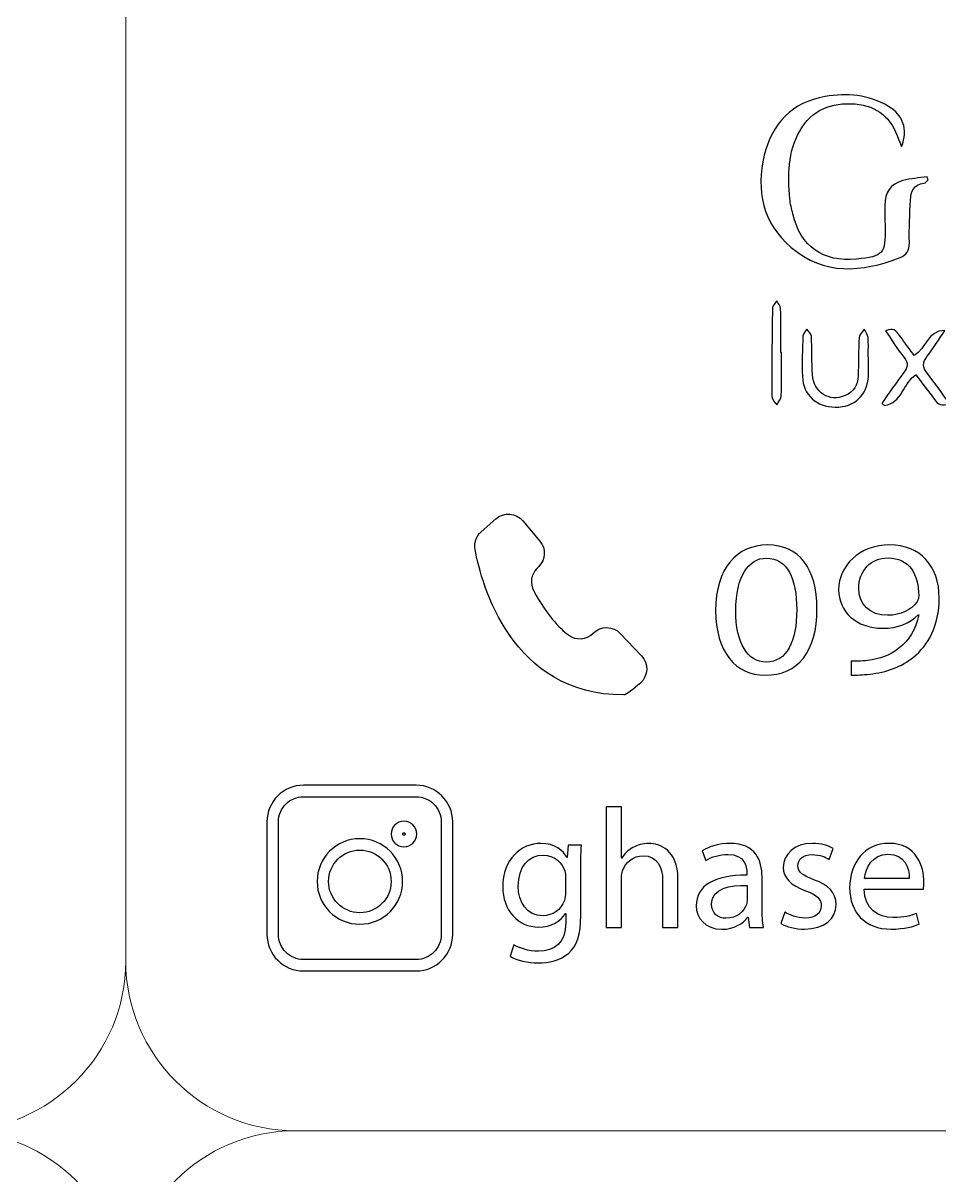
# Model space of a CAD drawing. Header units: millimetres. Extents: x -576 to 618, y 160 to 343.
# Drawn here: x -538.47 to -522.33, y 302.5 to 322.8 of the extents above; entities that cross this region are included whole.
import ezdxf

# ---------------------------------------------------------------- set-up
doc = ezdxf.new("R2010")
doc.units = ezdxf.units.MM
doc.header["$MEASUREMENT"] = 0
doc.layers.add('Layer 1', color=7, linetype='Continuous')

msp = doc.modelspace()

# ---------------------------------------------------------------- linework, layer by layer
at = {"layer": 'Layer 1', "color": 250, "lineweight": 18}
for points in [[(-573.4783, 343.1001), (-573.4783, 343.1001), (-539.6483, 343.1001), (-539.6483, 343.1001), (-538.0043, 343.1001), (-536.6633, 341.7591), (-536.6633, 340.1151), (-536.6633, 340.1151), (-536.6633, 306.2851), (-536.6633, 306.2851), (-536.6633, 304.6411), (-538.0043, 303.3001), (-539.6483, 303.3001), (-539.6483, 303.3001), (-573.4783, 303.3001), (-573.4783, 303.3001), (-575.1223, 303.3001), (-576.4633, 304.6411), (-576.4633, 306.2851), (-576.4633, 306.2851), (-576.4633, 340.1151), (-576.4633, 340.1151), (-576.4633, 341.7591), (-575.1223, 343.1001), (-573.4783, 343.1001)], [(-533.6783, 343.1001), (-533.6783, 343.1001), (-499.8483, 343.1001), (-499.8483, 343.1001), (-498.2043, 343.1001), (-496.8633, 341.7591), (-496.8633, 340.1151), (-496.8633, 340.1151), (-496.8633, 306.2851), (-496.8633, 306.2851), (-496.8633, 304.6411), (-498.2043, 303.3001), (-499.8483, 303.3001), (-499.8483, 303.3001), (-533.6783, 303.3001), (-533.6783, 303.3001), (-535.3223, 303.3001), (-536.6633, 304.6411), (-536.6633, 306.2851), (-536.6633, 306.2851), (-536.6633, 340.1151), (-536.6633, 340.1151), (-536.6633, 341.7591), (-535.3223, 343.1001), (-533.6783, 343.1001)], [(-573.4783, 303.3001), (-573.4783, 303.3001), (-539.6483, 303.3001), (-539.6483, 303.3001), (-538.0043, 303.3001), (-536.6633, 301.9591), (-536.6633, 300.3151), (-536.6633, 300.3151), (-536.6633, 266.4851), (-536.6633, 266.4851), (-536.6633, 264.8411), (-538.0043, 263.5001), (-539.6483, 263.5001), (-539.6483, 263.5001), (-573.4783, 263.5001), (-573.4783, 263.5001), (-575.1223, 263.5001), (-576.4633, 264.8411), (-576.4633, 266.4851), (-576.4633, 266.4851), (-576.4633, 300.3151), (-576.4633, 300.3151), (-576.4633, 301.9591), (-575.1223, 303.3001), (-573.4783, 303.3001)], [(-533.6783, 303.3001), (-533.6783, 303.3001), (-499.8483, 303.3001), (-499.8483, 303.3001), (-498.2043, 303.3001), (-496.8633, 301.9591), (-496.8633, 300.3151), (-496.8633, 300.3151), (-496.8633, 266.4851), (-496.8633, 266.4851), (-496.8633, 264.8411), (-498.2043, 263.5001), (-499.8483, 263.5001), (-499.8483, 263.5001), (-533.6783, 263.5001), (-533.6783, 263.5001), (-535.3223, 263.5001), (-536.6633, 264.8411), (-536.6633, 266.4851), (-536.6633, 266.4851), (-536.6633, 300.3151), (-536.6633, 300.3151), (-536.6633, 301.9591), (-535.3223, 303.3001), (-533.6783, 303.3001)]]:
    msp.add_open_spline(points, degree=3, knots=[0, 0, 0, 0, 0.125, 0.125, 0.125, 0.25, 0.25, 0.25, 0.375, 0.375, 0.375, 0.5, 0.5, 0.5, 0.625, 0.625, 0.625, 0.75, 0.75, 0.75, 0.875, 0.875, 0.875, 1, 1, 1, 1], dxfattribs=at)
at = {"layer": 'Layer 1', "color": 230}
for points, knots in [([(-523.002, 320.6265), (-523.0198, 320.67), (-523.0407, 320.7121), (-523.0551, 320.7566), (-523.1761, 321.1286), (-523.4245, 321.3452), (-523.8195, 321.3773), (-524.2382, 321.4116), (-524.5808, 321.2771), (-524.7961, 320.9002), (-525.0089, 320.5283), (-525.0046, 320.1196), (-524.9695, 319.7099), (-524.9617, 319.6203), (-524.9387, 319.5317), (-524.9178, 319.444), (-524.7826, 318.8684), (-524.3874, 318.5875), (-523.7974, 318.6465), (-523.3222, 318.6946), (-523.2828, 318.7389), (-523.2928, 319.2122), (-523.2953, 319.3367), (-523.2972, 319.4616), (-523.2956, 319.586), (-523.2934, 319.8269), (-523.2042, 319.9642), (-522.9789, 320.0287), (-522.842, 320.0678), (-522.6956, 320.0733), (-522.5537, 320.0939), (-522.5471, 320.0768), (-522.5406, 320.0602), (-522.534, 320.0431), (-522.558, 320.0222), (-522.5805, 319.9851), (-522.6067, 319.9826), (-522.7889, 319.9632), (-522.8394, 319.8366), (-522.847, 319.6852), (-522.8594, 319.4365), (-522.87, 319.1869), (-522.8647, 318.9376), (-522.8619, 318.7966), (-522.914, 318.7158), (-523.042, 318.6674), (-523.7088, 318.4141), (-524.3668, 318.3564), (-524.9474, 318.8524), (-525.4476, 319.2802), (-525.5702, 319.8547), (-525.4188, 320.4756), (-525.2828, 321.0321), (-524.9284, 321.4081), (-524.349, 321.509), (-523.9645, 321.576), (-523.5802, 321.5408), (-523.2311, 321.3352), (-522.9777, 321.1853), (-522.8847, 320.938), (-523.002, 320.6265)], [0, 0, 0, 0, 0.05, 0.05, 0.05, 0.1, 0.1, 0.1, 0.15, 0.15, 0.15, 0.2, 0.2, 0.2, 0.25, 0.25, 0.25, 0.3, 0.3, 0.3, 0.35, 0.35, 0.35, 0.4, 0.4, 0.4, 0.45, 0.45, 0.45, 0.5, 0.5, 0.5, 0.55, 0.55, 0.55, 0.6, 0.6, 0.6, 0.65, 0.65, 0.65, 0.7, 0.7, 0.7, 0.75, 0.75, 0.75, 0.8, 0.8, 0.8, 0.85, 0.85, 0.85, 0.9, 0.9, 0.9, 0.95, 0.95, 0.95, 1, 1, 1, 1]), ([(-525.1171, 316.9994), (-525.1171, 316.7452), (-525.1124, 316.4905), (-525.1209, 316.2365), (-525.1227, 316.1835), (-525.1723, 316.1321), (-525.2001, 316.0799), (-525.2304, 316.1286), (-525.2862, 316.1773), (-525.2865, 316.2263), (-525.289, 316.746), (-525.2847, 317.2662), (-525.2753, 317.786), (-525.2747, 317.8278), (-525.2257, 317.869), (-525.1989, 317.9101), (-525.1758, 317.8665), (-525.1336, 317.8235), (-525.1324, 317.7794), (-525.1262, 317.5196), (-525.1295, 317.2593), (-525.1295, 316.9994), (-525.1295, 316.9994), (-525.1171, 316.9994), (-525.1171, 316.9994)], [0, 0, 0, 0, 0.125, 0.125, 0.125, 0.25, 0.25, 0.25, 0.375, 0.375, 0.375, 0.5, 0.5, 0.5, 0.625, 0.625, 0.625, 0.75, 0.75, 0.75, 0.875, 0.875, 0.875, 1, 1, 1, 1]), ([(-523.5841, 316.9272), (-523.5841, 316.8142), (-523.5782, 316.7004), (-523.5851, 316.5881), (-523.606, 316.2458), (-523.8325, 316.0361), (-524.1704, 316.0398), (-524.504, 316.0439), (-524.7333, 316.2508), (-524.7474, 316.5815), (-524.7576, 316.8183), (-524.7474, 317.0564), (-524.738, 317.2939), (-524.7364, 317.3338), (-524.6949, 317.3721), (-524.6715, 317.4111), (-524.6428, 317.3705), (-524.5916, 317.3313), (-524.5895, 317.2892), (-524.5769, 317.0636), (-524.5854, 316.8364), (-524.5704, 316.6108), (-524.5495, 316.2973), (-524.2709, 316.1235), (-523.9957, 316.2433), (-523.8459, 316.3085), (-523.7695, 316.4261), (-523.7657, 316.5883), (-523.7598, 316.8149), (-523.762, 317.0411), (-523.7479, 317.267), (-523.7451, 317.3176), (-523.6902, 317.365), (-523.659, 317.4142), (-523.636, 317.3646), (-523.5972, 317.317), (-523.5929, 317.2661), (-523.5825, 317.154), (-523.5898, 317.0402), (-523.5898, 316.9272), (-523.5898, 316.9272), (-523.5841, 316.9272), (-523.5841, 316.9272)], [0, 0, 0, 0, 0.0714286, 0.0714286, 0.0714286, 0.1428571, 0.1428571, 0.1428571, 0.2142857, 0.2142857, 0.2142857, 0.2857143, 0.2857143, 0.2857143, 0.3571429, 0.3571429, 0.3571429, 0.4285714, 0.4285714, 0.4285714, 0.5, 0.5, 0.5, 0.5714286, 0.5714286, 0.5714286, 0.6428571, 0.6428571, 0.6428571, 0.7142857, 0.7142857, 0.7142857, 0.7857143, 0.7857143, 0.7857143, 0.8571429, 0.8571429, 0.8571429, 0.9285714, 0.9285714, 0.9285714, 1, 1, 1, 1]), ([(-522.1649, 316.1048), (-522.2862, 316.0524), (-522.3599, 316.0817), (-522.4251, 316.175), (-522.5284, 316.3229), (-522.6407, 316.4646), (-522.749, 316.6087), (-522.9767, 316.4696), (-522.9932, 316.1058), (-523.3055, 316.0693), (-523.32, 316.0814), (-523.3343, 316.0936), (-523.3483, 316.1054), (-523.2207, 316.2868), (-523.0996, 316.4733), (-522.963, 316.6471), (-522.8878, 316.7432), (-522.8813, 316.8143), (-522.9571, 316.9123), (-523.0735, 317.063), (-523.1764, 317.2246), (-523.2878, 317.3853), (-523.128, 317.4284), (-523.1284, 317.428), (-522.9942, 317.2415), (-522.9227, 317.1417), (-522.8488, 317.0437), (-522.7796, 316.9497), (-522.5648, 317.0745), (-522.5499, 317.3882), (-522.2407, 317.39), (-522.3424, 317.2393), (-522.4369, 317.0827), (-522.5486, 316.9397), (-522.636, 316.8278), (-522.6372, 316.7416), (-522.547, 316.6303), (-522.4129, 316.4643), (-522.295, 316.2855), (-522.1649, 316.1048)], [0, 0, 0, 0, 0.0769231, 0.0769231, 0.0769231, 0.1538462, 0.1538462, 0.1538462, 0.2307692, 0.2307692, 0.2307692, 0.3076923, 0.3076923, 0.3076923, 0.3846154, 0.3846154, 0.3846154, 0.4615385, 0.4615385, 0.4615385, 0.5384615, 0.5384615, 0.5384615, 0.6153846, 0.6153846, 0.6153846, 0.6923077, 0.6923077, 0.6923077, 0.7692308, 0.7692308, 0.7692308, 0.8461538, 0.8461538, 0.8461538, 0.9230769, 0.9230769, 0.9230769, 1, 1, 1, 1]), ([(-529.4219, 313.2016), (-529.4219, 313.2016), (-529.3926, 313.2304), (-529.3926, 313.2304), (-529.2687, 313.3527), (-529.2593, 313.5498), (-529.372, 313.6828), (-529.372, 313.6828), (-529.6715, 314.0381), (-529.6715, 314.0381), (-529.7923, 314.1811), (-530.0066, 314.1967), (-530.1467, 314.0734), (-530.1467, 314.0734), (-530.4044, 313.8463), (-530.4044, 313.8463), (-530.493, 313.7683), (-530.5333, 313.65), (-530.5114, 313.5337), (-530.395, 312.909), (-529.874, 310.972), (-527.8943, 310.972), (-527.8497, 310.972), (-527.7221, 311.0753), (-527.6016, 311.1824), (-527.4606, 311.3084), (-527.4512, 311.5253), (-527.5813, 311.6619), (-527.5813, 311.6619), (-527.9545, 312.0541), (-527.9545, 312.0541), (-528.0834, 312.1898), (-528.299, 312.1927), (-528.4316, 312.06), (-528.5498, 311.9417), (-528.7361, 311.9284), (-528.869, 312.0295), (-529.0291, 312.1511), (-529.2466, 312.3779), (-529.479, 312.7998), (-529.5514, 312.9312), (-529.5286, 313.0966), (-529.4219, 313.2016)], [0, 0, 0, 0, 0.0714286, 0.0714286, 0.0714286, 0.1428571, 0.1428571, 0.1428571, 0.2142857, 0.2142857, 0.2142857, 0.2857143, 0.2857143, 0.2857143, 0.3571429, 0.3571429, 0.3571429, 0.4285714, 0.4285714, 0.4285714, 0.5, 0.5, 0.5, 0.5714286, 0.5714286, 0.5714286, 0.6428571, 0.6428571, 0.6428571, 0.7142857, 0.7142857, 0.7142857, 0.7857143, 0.7857143, 0.7857143, 0.8571429, 0.8571429, 0.8571429, 0.9285714, 0.9285714, 0.9285714, 1, 1, 1, 1]), ([(-524.4921, 312.4904), (-524.4921, 311.7363), (-524.8241, 311.3197), (-525.4076, 311.3197), (-525.922, 311.3197), (-526.2705, 311.7259), (-526.2787, 312.4601), (-526.2787, 313.2039), (-525.8977, 313.6136), (-525.3629, 313.6136), (-524.8078, 313.6136), (-524.4921, 313.1971), (-524.4921, 312.4904)], [0, 0, 0, 0, 0.25, 0.25, 0.25, 0.5, 0.5, 0.5, 0.75, 0.75, 0.75, 1, 1, 1, 1]), ([(-523.8874, 311.569), (-523.8103, 311.5621), (-523.7211, 311.569), (-523.5997, 311.579), (-523.3932, 311.6034), (-523.1985, 311.6748), (-523.0487, 311.7943), (-522.8742, 311.9275), (-522.7488, 312.1219), (-522.7002, 312.3846), (-522.7002, 312.3846), (-522.7123, 312.3846), (-522.7123, 312.3846), (-522.8581, 312.2345), (-523.0686, 312.1459), (-523.3323, 312.1459), (-523.8063, 312.1459), (-524.1102, 312.4464), (-524.1102, 312.8251), (-524.1102, 313.2448), (-523.7495, 313.6136), (-523.2106, 313.6136), (-522.6718, 313.6136), (-522.3395, 313.2448), (-522.3395, 312.6785), (-522.3395, 312.1902), (-522.5342, 311.8489), (-522.7934, 311.6373), (-522.9959, 311.4701), (-523.2755, 311.3677), (-523.5592, 311.3403), (-523.6886, 311.3232), (-523.8022, 311.3197), (-523.8874, 311.3232), (-523.8874, 311.3232), (-523.8874, 311.569), (-523.8874, 311.569)], [0, 0, 0, 0, 0.0833333, 0.0833333, 0.0833333, 0.1666667, 0.1666667, 0.1666667, 0.25, 0.25, 0.25, 0.3333333, 0.3333333, 0.3333333, 0.4166667, 0.4166667, 0.4166667, 0.5, 0.5, 0.5, 0.5833333, 0.5833333, 0.5833333, 0.6666667, 0.6666667, 0.6666667, 0.75, 0.75, 0.75, 0.8333333, 0.8333333, 0.8333333, 0.9166667, 0.9166667, 0.9166667, 1, 1, 1, 1]), ([(-525.922, 312.4564), (-525.922, 311.8795), (-525.7115, 311.5521), (-525.3872, 311.5521), (-525.0228, 311.5521), (-524.8484, 311.9103), (-524.8484, 312.4769), (-524.8484, 313.023), (-525.0144, 313.3814), (-525.3832, 313.3814), (-525.6952, 313.3814), (-525.922, 313.0607), (-525.922, 312.4564)], [0, 0, 0, 0, 0.25, 0.25, 0.25, 0.5, 0.5, 0.5, 0.75, 0.75, 0.75, 1, 1, 1, 1]), ([(-523.7575, 312.8457), (-523.7575, 312.569), (-523.5592, 312.3746), (-523.2512, 312.3746), (-523.0121, 312.3746), (-522.8256, 312.4736), (-522.7326, 312.6064), (-522.7123, 312.6339), (-522.7002, 312.6682), (-522.7002, 312.716), (-522.7002, 313.0947), (-522.8661, 313.3852), (-523.239, 313.3852), (-523.5429, 313.3852), (-523.7575, 313.1596), (-523.7575, 312.8457)], [0, 0, 0, 0, 0.2, 0.2, 0.2, 0.4, 0.4, 0.4, 0.6, 0.6, 0.6, 0.8, 0.8, 0.8, 1, 1, 1, 1]), ([(-531.5515, 306.1125), (-531.5515, 306.1125), (-533.5324, 306.1125), (-533.5324, 306.1125), (-533.7101, 306.1125), (-533.8713, 306.1848), (-533.9878, 306.3012), (-534.1048, 306.4178), (-534.177, 306.579), (-534.177, 306.7569), (-534.177, 306.7569), (-534.177, 308.7382), (-534.177, 308.7382), (-534.177, 308.916), (-534.1049, 309.077), (-533.9883, 309.1937), (-533.8712, 309.3107), (-533.7101, 309.3829), (-533.5324, 309.3829), (-533.5324, 309.3829), (-531.5515, 309.3829), (-531.5515, 309.3829), (-531.3737, 309.3829), (-531.2126, 309.3107), (-531.096, 309.1941), (-530.979, 309.077), (-530.9068, 308.916), (-530.9068, 308.7382), (-530.9068, 308.7382), (-530.9068, 306.7569), (-530.9068, 306.7569), (-530.9068, 306.579), (-530.9791, 306.4178), (-531.0956, 306.3012), (-531.2126, 306.1848), (-531.3737, 306.1125), (-531.5515, 306.1125)], [0, 0, 0, 0, 0.0833333, 0.0833333, 0.0833333, 0.1666667, 0.1666667, 0.1666667, 0.25, 0.25, 0.25, 0.3333333, 0.3333333, 0.3333333, 0.4166667, 0.4166667, 0.4166667, 0.5, 0.5, 0.5, 0.5833333, 0.5833333, 0.5833333, 0.6666667, 0.6666667, 0.6666667, 0.75, 0.75, 0.75, 0.8333333, 0.8333333, 0.8333333, 0.9166667, 0.9166667, 0.9166667, 1, 1, 1, 1]), ([(-533.5324, 306.3142), (-533.5324, 306.3142), (-531.5515, 306.3142), (-531.5515, 306.3142), (-531.4289, 306.3142), (-531.318, 306.3637), (-531.238, 306.4436), (-531.1581, 306.5239), (-531.1085, 306.6346), (-531.1085, 306.7569), (-531.1085, 306.7569), (-531.1085, 308.7382), (-531.1085, 308.7382), (-531.1085, 308.8608), (-531.158, 308.9717), (-531.2379, 309.0517), (-531.318, 309.1317), (-531.4289, 309.1812), (-531.5515, 309.1812), (-531.5515, 309.1812), (-533.5324, 309.1812), (-533.5324, 309.1812), (-533.655, 309.1812), (-533.7659, 309.1317), (-533.8459, 309.0517), (-533.9259, 308.9717), (-533.9754, 308.8608), (-533.9754, 308.7382), (-533.9754, 308.7382), (-533.9754, 306.7569), (-533.9754, 306.7569), (-533.9754, 306.6346), (-533.9258, 306.5239), (-533.8456, 306.4438), (-533.7659, 306.3637), (-533.655, 306.3142), (-533.5324, 306.3142)], [0, 0, 0, 0, 0.0833333, 0.0833333, 0.0833333, 0.1666667, 0.1666667, 0.1666667, 0.25, 0.25, 0.25, 0.3333333, 0.3333333, 0.3333333, 0.4166667, 0.4166667, 0.4166667, 0.5, 0.5, 0.5, 0.5833333, 0.5833333, 0.5833333, 0.6666667, 0.6666667, 0.6666667, 0.75, 0.75, 0.75, 0.8333333, 0.8333333, 0.8333333, 0.9166667, 0.9166667, 0.9166667, 1, 1, 1, 1]), ([(-528.2037, 309.0023), (-528.2037, 309.0023), (-527.9338, 309.0023), (-527.9338, 309.0023), (-527.9338, 309.0023), (-527.9338, 308.099), (-527.9338, 308.099), (-527.9338, 308.099), (-527.9279, 308.099), (-527.9279, 308.099), (-527.8848, 308.1742), (-527.8174, 308.2401), (-527.7347, 308.2847), (-527.6549, 308.3296), (-527.56, 308.3592), (-527.4586, 308.3592), (-527.2593, 308.3592), (-526.9403, 308.2401), (-526.9403, 307.7405), (-526.9403, 307.7405), (-526.9403, 306.8794), (-526.9403, 306.8794), (-526.9403, 306.8794), (-527.2103, 306.8794), (-527.2103, 306.8794), (-527.2103, 306.8794), (-527.2103, 307.7106), (-527.2103, 307.7106), (-527.2103, 307.9436), (-527.2992, 308.1411), (-527.5538, 308.1411), (-527.7285, 308.1411), (-527.8664, 308.0214), (-527.9154, 307.8778), (-527.9306, 307.8423), (-527.9338, 307.8032), (-527.9338, 307.7524), (-527.9338, 307.7524), (-527.9338, 306.8794), (-527.9338, 306.8794), (-527.9338, 306.8794), (-528.2037, 306.8794), (-528.2037, 306.8794), (-528.2037, 306.8794), (-528.2037, 309.0023), (-528.2037, 309.0023)], [0, 0, 0, 0, 0.0666667, 0.0666667, 0.0666667, 0.1333333, 0.1333333, 0.1333333, 0.2, 0.2, 0.2, 0.2666667, 0.2666667, 0.2666667, 0.3333333, 0.3333333, 0.3333333, 0.4, 0.4, 0.4, 0.4666667, 0.4666667, 0.4666667, 0.5333333, 0.5333333, 0.5333333, 0.6, 0.6, 0.6, 0.6666667, 0.6666667, 0.6666667, 0.7333333, 0.7333333, 0.7333333, 0.8, 0.8, 0.8, 0.8666667, 0.8666667, 0.8666667, 0.9333333, 0.9333333, 0.9333333, 1, 1, 1, 1]), ([(-531.5401, 308.5245), (-531.5401, 308.4624), (-531.5653, 308.4061), (-531.606, 308.3654), (-531.6466, 308.3247), (-531.703, 308.2995), (-531.7651, 308.2995), (-531.8272, 308.2995), (-531.8835, 308.3247), (-531.9242, 308.3654), (-531.9649, 308.4061), (-531.9901, 308.4624), (-531.9901, 308.5245), (-531.9901, 308.5866), (-531.9649, 308.6429), (-531.9242, 308.6836), (-531.8835, 308.7243), (-531.8272, 308.7495), (-531.7651, 308.7495), (-531.703, 308.7495), (-531.6466, 308.7243), (-531.606, 308.6836), (-531.5653, 308.6429), (-531.5401, 308.5866), (-531.5401, 308.5245)], [0, 0, 0, 0, 0.125, 0.125, 0.125, 0.25, 0.25, 0.25, 0.375, 0.375, 0.375, 0.5, 0.5, 0.5, 0.625, 0.625, 0.625, 0.75, 0.75, 0.75, 0.875, 0.875, 0.875, 1, 1, 1, 1]), ([(-531.7485, 308.508), (-531.7444, 308.5121), (-531.7417, 308.5181), (-531.7417, 308.5245), (-531.7417, 308.531), (-531.7444, 308.5369), (-531.7485, 308.5411), (-531.7527, 308.5452), (-531.7586, 308.5479), (-531.7651, 308.5479), (-531.7715, 308.5479), (-531.7775, 308.5452), (-531.7816, 308.5411), (-531.7858, 308.5369), (-531.7884, 308.531), (-531.7884, 308.5245), (-531.7884, 308.5181), (-531.7858, 308.5121), (-531.7816, 308.508), (-531.7775, 308.5038), (-531.7715, 308.5012), (-531.7651, 308.5012), (-531.7586, 308.5012), (-531.7527, 308.5038), (-531.7485, 308.508)], [0, 0, 0, 0, 0.125, 0.125, 0.125, 0.25, 0.25, 0.25, 0.375, 0.375, 0.375, 0.5, 0.5, 0.5, 0.625, 0.625, 0.625, 0.75, 0.75, 0.75, 0.875, 0.875, 0.875, 1, 1, 1, 1]), ([(-531.7885, 307.6887), (-531.7885, 307.4814), (-531.8729, 307.2932), (-532.0093, 307.1569), (-532.1452, 307.0204), (-532.3334, 306.9361), (-532.5412, 306.9361), (-532.7489, 306.9361), (-532.9372, 307.0205), (-533.0733, 307.1565), (-533.2095, 307.2927), (-533.2937, 307.481), (-533.2937, 307.6887), (-533.2937, 307.8963), (-533.2094, 308.0844), (-533.0733, 308.2207), (-532.9371, 308.3574), (-532.7489, 308.4416), (-532.5412, 308.4416), (-532.3337, 308.4416), (-532.1454, 308.3572), (-532.009, 308.2207), (-531.8728, 308.0844), (-531.7885, 307.8963), (-531.7885, 307.6887)], [0, 0, 0, 0, 0.125, 0.125, 0.125, 0.25, 0.25, 0.25, 0.375, 0.375, 0.375, 0.5, 0.5, 0.5, 0.625, 0.625, 0.625, 0.75, 0.75, 0.75, 0.875, 0.875, 0.875, 1, 1, 1, 1]), ([(-528.6394, 308.3265), (-528.6454, 308.2219), (-528.6516, 308.1052), (-528.6516, 307.9289), (-528.6516, 307.9289), (-528.6516, 307.0887), (-528.6516, 307.0887), (-528.6516, 306.757), (-528.719, 306.5533), (-528.8631, 306.4278), (-529.0073, 306.2965), (-529.2157, 306.2544), (-529.4029, 306.2544), (-529.5808, 306.2544), (-529.7768, 306.2965), (-529.8965, 306.3742), (-529.8965, 306.3742), (-529.8288, 306.5745), (-529.8288, 306.5745), (-529.7308, 306.5146), (-529.5777, 306.4609), (-529.3935, 306.4609), (-529.1178, 306.4609), (-528.9152, 306.6013), (-528.9152, 306.9664), (-528.9152, 306.9664), (-528.9152, 307.1274), (-528.9152, 307.1274), (-528.9152, 307.1274), (-528.9215, 307.1274), (-528.9215, 307.1274), (-529.0042, 306.9932), (-529.1636, 306.8855), (-529.3935, 306.8855), (-529.7617, 306.8855), (-530.0251, 307.1904), (-530.0251, 307.5911), (-530.0251, 308.0815), (-529.6972, 308.3595), (-529.3567, 308.3595), (-529.0994, 308.3595), (-528.9583, 308.2279), (-528.8937, 308.1084), (-528.8937, 308.1084), (-528.8878, 308.1084), (-528.8878, 308.1084), (-528.8878, 308.1084), (-528.8753, 308.3265), (-528.8753, 308.3265), (-528.8753, 308.3265), (-528.6394, 308.3265), (-528.6394, 308.3265)], [0, 0, 0, 0, 0.0588235, 0.0588235, 0.0588235, 0.1176471, 0.1176471, 0.1176471, 0.1764706, 0.1764706, 0.1764706, 0.2352941, 0.2352941, 0.2352941, 0.2941176, 0.2941176, 0.2941176, 0.3529412, 0.3529412, 0.3529412, 0.4117647, 0.4117647, 0.4117647, 0.4705882, 0.4705882, 0.4705882, 0.5294118, 0.5294118, 0.5294118, 0.5882353, 0.5882353, 0.5882353, 0.6470588, 0.6470588, 0.6470588, 0.7058824, 0.7058824, 0.7058824, 0.7647059, 0.7647059, 0.7647059, 0.8235294, 0.8235294, 0.8235294, 0.8823529, 0.8823529, 0.8823529, 0.9411765, 0.9411765, 0.9411765, 1, 1, 1, 1]), ([(-525.68, 306.8794), (-525.68, 306.8794), (-525.7015, 307.062), (-525.7015, 307.062), (-525.7015, 307.062), (-525.7109, 307.062), (-525.7109, 307.062), (-525.7936, 306.9484), (-525.953, 306.8465), (-526.1645, 306.8465), (-526.465, 306.8465), (-526.6182, 307.0526), (-526.6182, 307.2621), (-526.6182, 307.6118), (-526.2993, 307.8033), (-525.7262, 307.8002), (-525.7262, 307.8002), (-525.7262, 307.8302), (-525.7262, 307.8302), (-525.7262, 307.9497), (-525.7599, 308.165), (-526.0634, 308.165), (-526.2014, 308.165), (-526.3452, 308.1232), (-526.4497, 308.0573), (-526.4497, 308.0573), (-526.5109, 308.2308), (-526.5109, 308.2308), (-526.3883, 308.3085), (-526.2104, 308.3594), (-526.0235, 308.3594), (-525.5699, 308.3594), (-525.4594, 308.0573), (-525.4594, 307.7675), (-525.4594, 307.7675), (-525.4594, 307.2261), (-525.4594, 307.2261), (-525.4594, 307.1007), (-525.4531, 306.9781), (-525.4347, 306.8794), (-525.4347, 306.8794), (-525.68, 306.8794), (-525.68, 306.8794)], [0, 0, 0, 0, 0.0714286, 0.0714286, 0.0714286, 0.1428571, 0.1428571, 0.1428571, 0.2142857, 0.2142857, 0.2142857, 0.2857143, 0.2857143, 0.2857143, 0.3571429, 0.3571429, 0.3571429, 0.4285714, 0.4285714, 0.4285714, 0.5, 0.5, 0.5, 0.5714286, 0.5714286, 0.5714286, 0.6428571, 0.6428571, 0.6428571, 0.7142857, 0.7142857, 0.7142857, 0.7857143, 0.7857143, 0.7857143, 0.8571429, 0.8571429, 0.8571429, 0.9285714, 0.9285714, 0.9285714, 1, 1, 1, 1]), ([(-525.0605, 307.1485), (-524.9809, 307.0976), (-524.8395, 307.044), (-524.7047, 307.044), (-524.5085, 307.044), (-524.4168, 307.1397), (-524.4168, 307.259), (-524.4168, 307.3847), (-524.4932, 307.4536), (-524.6925, 307.5251), (-524.9594, 307.618), (-525.085, 307.7616), (-525.085, 307.9351), (-525.085, 308.1682), (-524.892, 308.3594), (-524.573, 308.3594), (-524.4227, 308.3594), (-524.291, 308.3176), (-524.2083, 308.2699), (-524.2083, 308.2699), (-524.2754, 308.0783), (-524.2754, 308.0783), (-524.3338, 308.1145), (-524.4411, 308.1622), (-524.5793, 308.1622), (-524.7384, 308.1622), (-524.8273, 308.0724), (-524.8273, 307.9647), (-524.8273, 307.8449), (-524.7384, 307.7916), (-524.5453, 307.7195), (-524.2879, 307.6237), (-524.1562, 307.4983), (-524.1562, 307.2833), (-524.1562, 307.029), (-524.3584, 306.8496), (-524.711, 306.8496), (-524.8736, 306.8496), (-525.0236, 306.8883), (-525.1278, 306.9482), (-525.1278, 306.9482), (-525.0605, 307.1485), (-525.0605, 307.1485)], [0, 0, 0, 0, 0.0714286, 0.0714286, 0.0714286, 0.1428571, 0.1428571, 0.1428571, 0.2142857, 0.2142857, 0.2142857, 0.2857143, 0.2857143, 0.2857143, 0.3571429, 0.3571429, 0.3571429, 0.4285714, 0.4285714, 0.4285714, 0.5, 0.5, 0.5, 0.5714286, 0.5714286, 0.5714286, 0.6428571, 0.6428571, 0.6428571, 0.7142857, 0.7142857, 0.7142857, 0.7857143, 0.7857143, 0.7857143, 0.8571429, 0.8571429, 0.8571429, 0.9285714, 0.9285714, 0.9285714, 1, 1, 1, 1]), ([(-523.659, 307.5552), (-523.6531, 307.1994), (-523.4201, 307.0528), (-523.1501, 307.0528), (-522.9571, 307.0528), (-522.8403, 307.0859), (-522.7392, 307.1274), (-522.7392, 307.1274), (-522.6931, 306.9392), (-522.6931, 306.9392), (-522.7882, 306.8974), (-522.9508, 306.8496), (-523.1867, 306.8496), (-523.6437, 306.8496), (-523.9164, 307.1423), (-523.9164, 307.5791), (-523.9164, 308.0157), (-523.6531, 308.3595), (-523.2207, 308.3595), (-522.7361, 308.3595), (-522.6075, 307.9439), (-522.6075, 307.6777), (-522.6075, 307.6238), (-522.6135, 307.582), (-522.6166, 307.5552), (-522.6166, 307.5552), (-523.659, 307.5552), (-523.659, 307.5552)], [0, 0, 0, 0, 0.1111111, 0.1111111, 0.1111111, 0.2222222, 0.2222222, 0.2222222, 0.3333333, 0.3333333, 0.3333333, 0.4444444, 0.4444444, 0.4444444, 0.5555556, 0.5555556, 0.5555556, 0.6666667, 0.6666667, 0.6666667, 0.7777778, 0.7777778, 0.7777778, 0.8888889, 0.8888889, 0.8888889, 1, 1, 1, 1]), ([(-532.1513, 307.2992), (-532.0517, 307.3985), (-531.9902, 307.5364), (-531.9902, 307.6887), (-531.9902, 307.8412), (-532.0519, 307.9793), (-532.1516, 308.079), (-532.2509, 308.1784), (-532.3888, 308.24), (-532.5412, 308.24), (-532.6933, 308.24), (-532.8311, 308.1783), (-532.9308, 308.0786), (-533.0304, 307.9792), (-533.0921, 307.8412), (-533.0921, 307.6887), (-533.0921, 307.5367), (-533.0304, 307.3988), (-532.9307, 307.2991), (-532.8311, 307.1995), (-532.6933, 307.1378), (-532.5412, 307.1378), (-532.389, 307.1378), (-532.2512, 307.1995), (-532.1513, 307.2992)], [0, 0, 0, 0, 0.125, 0.125, 0.125, 0.25, 0.25, 0.25, 0.375, 0.375, 0.375, 0.5, 0.5, 0.5, 0.625, 0.625, 0.625, 0.75, 0.75, 0.75, 0.875, 0.875, 0.875, 1, 1, 1, 1]), ([(-528.9184, 307.7555), (-528.9184, 307.8004), (-528.9215, 307.8394), (-528.9336, 307.8752), (-528.983, 308.0275), (-529.1147, 308.153), (-529.3109, 308.153), (-529.5683, 308.153), (-529.7523, 307.9408), (-529.7523, 307.606), (-529.7523, 307.3218), (-529.6051, 307.0859), (-529.314, 307.0859), (-529.1484, 307.0859), (-528.9979, 307.1876), (-528.9399, 307.3548), (-528.9246, 307.3995), (-528.9184, 307.4504), (-528.9184, 307.4953), (-528.9184, 307.4953), (-528.9184, 307.7555), (-528.9184, 307.7555)], [0, 0, 0, 0, 0.1428571, 0.1428571, 0.1428571, 0.2857143, 0.2857143, 0.2857143, 0.4285714, 0.4285714, 0.4285714, 0.5714286, 0.5714286, 0.5714286, 0.7142857, 0.7142857, 0.7142857, 0.8571429, 0.8571429, 0.8571429, 1, 1, 1, 1]), ([(-522.8681, 307.7435), (-522.865, 307.9108), (-522.9386, 308.171), (-523.2422, 308.171), (-523.5149, 308.171), (-523.6347, 307.9258), (-523.656, 307.7435), (-523.656, 307.7435), (-522.8681, 307.7435), (-522.8681, 307.7435)], [0, 0, 0, 0, 0.3333333, 0.3333333, 0.3333333, 0.6666667, 0.6666667, 0.6666667, 1, 1, 1, 1]), ([(-525.7199, 307.618), (-526.0141, 307.624), (-526.3486, 307.5731), (-526.3486, 307.292), (-526.3486, 307.1216), (-526.2319, 307.0408), (-526.094, 307.0408), (-525.9008, 307.0408), (-525.7783, 307.1603), (-525.7352, 307.2832), (-525.7262, 307.3101), (-525.7199, 307.3397), (-525.7199, 307.3665), (-525.7199, 307.3665), (-525.7199, 307.618), (-525.7199, 307.618)], [0, 0, 0, 0, 0.2, 0.2, 0.2, 0.4, 0.4, 0.4, 0.6, 0.6, 0.6, 0.8, 0.8, 0.8, 1, 1, 1, 1])]:
    msp.add_open_spline(points, degree=3, knots=knots, dxfattribs=at)

doc.saveas('drawing.dxf')
